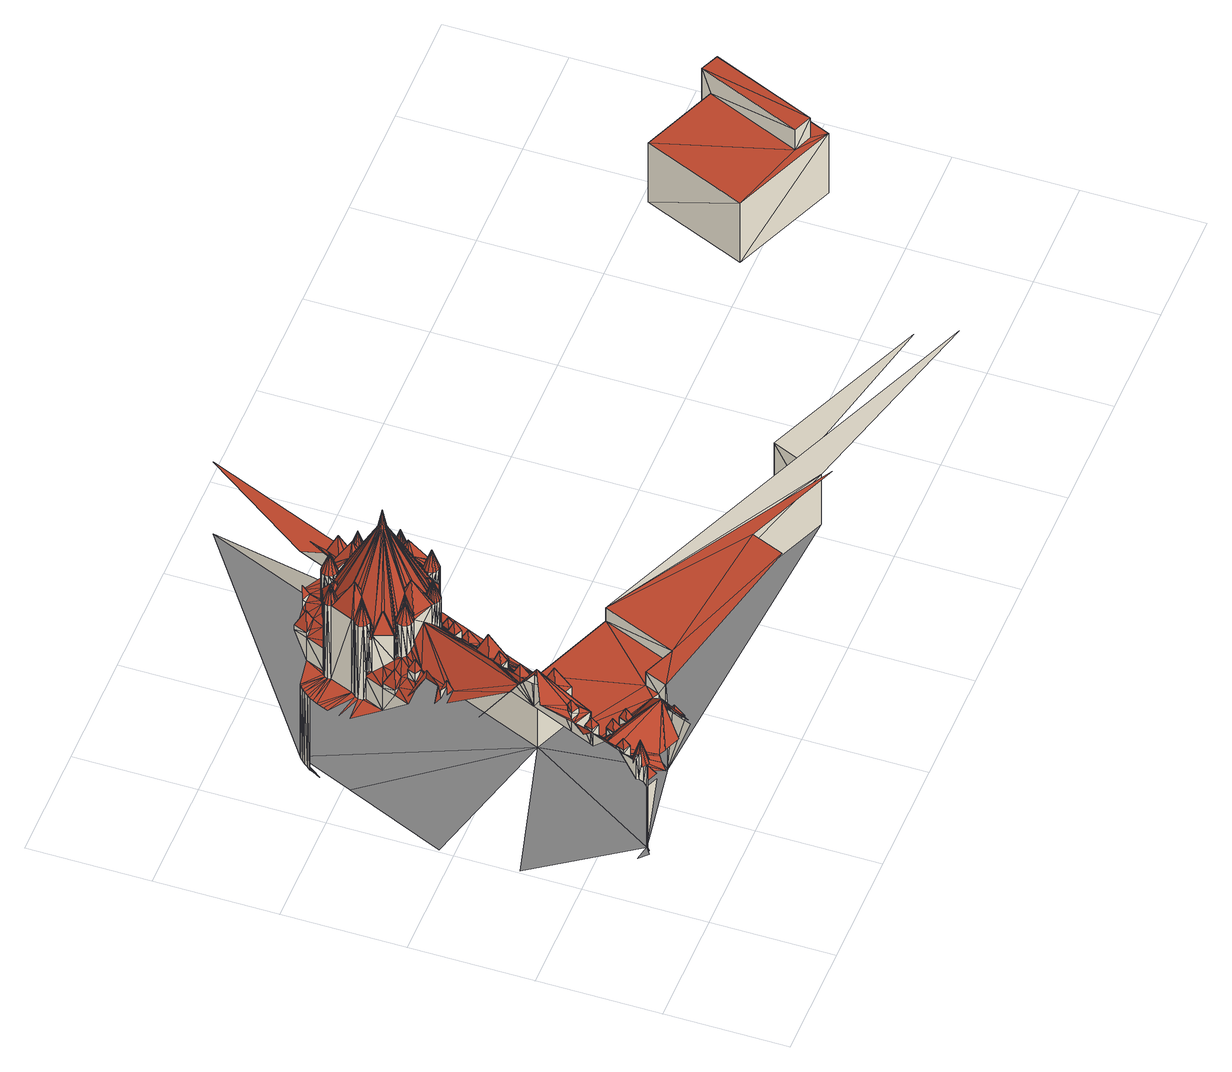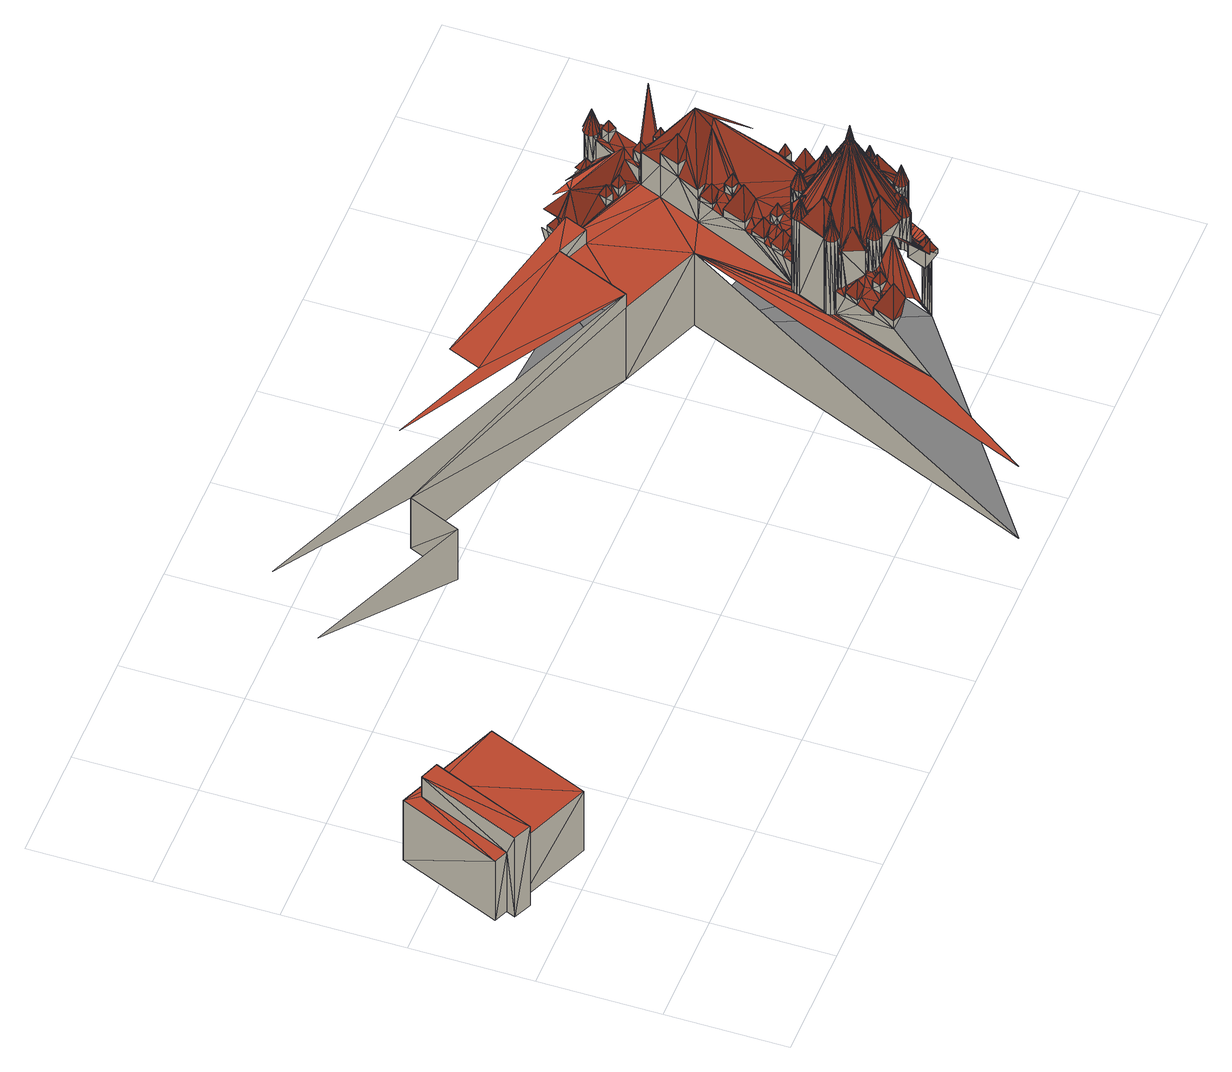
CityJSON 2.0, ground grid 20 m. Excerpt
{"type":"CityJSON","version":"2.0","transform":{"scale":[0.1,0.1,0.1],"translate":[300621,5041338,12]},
"CityObjects":{
"building1":{"type":"Building","geometry":[{"type":"MultiSurface","lod":"2","boundaries":[[[0,1,2]],[[0,2,3]],[[0,4,5]],[[6,7,8]],[[0,9,4]],[[10,4,9]],[[11,9,0]],[[11,10,9]],[[12,0,13]],[[14,11,0]],[[15,10,16]],[[17,16,10]],[[14,18,11]],[[19,10,11]],[[6,20,21]],[[22,0,12]],[[19,11,18]],[[23,14,0]],[[15,24,10]],[[14,25,18]],[[22,23,0]],[[26,15,16]],[[27,12,20]],[[17,26,16]],[[27,20,6]],[[19,18,25]],[[17,10,19]],[[28,27,6]],[[29,12,27]],[[29,27,28]],[[23,25,14]],[[23,30,25]],[[22,12,29]],[[30,19,25]],[[31,32,30]],[[33,28,34]],[[23,31,30]],[[22,29,31]],[[22,31,23]],[[33,29,28]],[[33,31,29]],[[35,24,15]],[[35,15,26]],[[36,28,6]],[[37,19,30]],[[35,26,17]],[[35,17,19]],[[38,32,31]],[[38,33,34]],[[39,30,32]],[[38,31,33]],[[35,37,24]],[[35,19,37]],[[40,41,42]],[[43,38,34]],[[40,44,41]],[[44,45,41]],[[46,43,34]],[[38,39,32]],[[47,24,37]],[[48,37,30]],[[48,30,39]],[[49,38,43]],[[50,43,46]],[[42,24,47]],[[49,39,38]],[[48,47,37]],[[50,49,43]],[[51,39,49]],[[51,49,50]],[[52,53,45]],[[54,39,51]],[[55,48,39]],[[56,53,52]],[[40,42,57]],[[58,42,47]],[[59,53,56]],[[60,40,57]],[[58,47,61]],[[62,57,42]],[[63,39,54]],[[64,44,40]],[[56,52,65]],[[66,60,57]],[[60,64,40]],[[67,52,45]],[[55,39,63]],[[67,65,52]],[[59,68,53]],[[62,66,57]],[[68,69,70]],[[62,42,58]],[[71,56,65]],[[72,71,65]],[[73,45,44]],[[74,72,65]],[[75,44,64]],[[71,59,56]],[[74,65,67]],[[76,64,60]],[[76,60,66]],[[77,6,78]],[[79,58,61]],[[80,62,58]],[[76,66,62]],[[73,67,45]],[[81,59,71]],[[81,71,72]],[[82,61,47]],[[81,72,74]],[[73,44,75]],[[83,75,64]],[[84,74,67]],[[76,83,64]],[[76,62,80]],[[81,68,59]],[[79,61,85]],[[79,80,58]],[[84,81,74]],[[68,86,69]],[[76,80,83]],[[73,84,67]],[[79,83,80]],[[69,87,88]],[[79,75,83]],[[89,85,61]],[[73,81,84]],[[73,68,81]],[[90,75,79]],[[91,47,48]],[[73,75,90]],[[90,79,85]],[[92,68,73]],[[90,85,93]],[[94,93,85]],[[87,95,88]],[[94,90,93]],[[92,73,90]],[[92,90,94]],[[92,96,68]],[[82,89,61]],[[91,48,55]],[[97,85,89]],[[92,98,96]],[[99,68,96]],[[100,101,102]],[[103,92,94]],[[104,85,97]],[[100,102,87]],[[105,89,106]],[[82,106,89]],[[103,98,92]],[[105,97,89]],[[107,108,109]],[[110,109,101]],[[111,105,106]],[[91,82,47]],[[110,101,100]],[[112,113,108]],[[114,111,106]],[[110,100,87]],[[115,96,98]],[[91,55,116]],[[114,106,82]],[[105,104,97]],[[103,94,117]],[[110,107,109]],[[118,99,96]],[[110,87,107]],[[112,108,107]],[[91,116,119]],[[115,118,96]],[[120,69,86]],[[121,114,82]],[[122,113,112]],[[115,98,103]],[[123,86,68]],[[124,105,111]],[[125,104,105]],[[124,111,114]],[[124,114,121]],[[124,125,105]],[[124,121,125]],[[91,119,126]],[[77,127,128]],[[123,68,99]],[[129,130,131]],[[132,125,121]],[[132,121,133]],[[134,99,118]],[[129,131,122]],[[129,122,112]],[[129,135,130]],[[134,118,115]],[[136,94,85]],[[137,138,135]],[[139,115,103]],[[139,103,117]],[[91,121,82]],[[140,133,141]],[[142,112,107]],[[143,141,133]],[[137,144,138]],[[134,145,99]],[[146,87,69]],[[140,132,133]],[[147,140,141]],[[148,138,144]],[[91,133,121]],[[129,149,135]],[[150,135,149]],[[143,147,141]],[[143,133,151]],[[136,85,104]],[[137,152,144]],[[129,150,149]],[[153,125,132]],[[154,86,155]],[[142,129,112]],[[134,115,139]],[[136,117,94]],[[156,144,152]],[[157,135,150]],[[157,137,135]],[[158,132,140]],[[158,140,147]],[[123,155,86]],[[123,99,145]],[[91,151,133]],[[154,159,86]],[[158,147,143]],[[134,139,145]],[[159,160,86]],[[158,143,151]],[[161,150,162]],[[163,152,137]],[[142,150,129]],[[142,162,150]],[[120,86,160]],[[158,153,132]],[[156,148,144]],[[164,156,152]],[[146,107,87]],[[158,151,153]],[[165,164,152]],[[161,157,150]],[[166,161,162]],[[167,139,117]],[[136,104,125]],[[163,165,152]],[[168,166,162]],[[168,162,142]],[[163,137,157]],[[123,145,139]],[[169,170,148]],[[171,157,161]],[[172,156,164]],[[171,163,157]],[[173,161,166]],[[173,166,168]],[[173,168,142]],[[146,69,120]],[[174,171,161]],[[175,164,165]],[[175,165,163]],[[175,172,164]],[[173,174,161]],[[176,148,156]],[[173,142,174]],[[169,177,170]],[[136,125,153]],[[178,6,77]],[[146,142,107]],[[179,180,181]],[[182,156,172]],[[183,163,171]],[[184,185,177]],[[136,153,151]],[[186,91,187]],[[188,154,155]],[[123,139,189]],[[189,139,167]],[[179,190,180]],[[183,175,163]],[[191,171,174]],[[192,174,142]],[[193,169,148]],[[182,172,175]],[[176,193,148]],[[136,151,91]],[[194,176,156]],[[159,195,160]],[[189,188,155]],[[196,154,188]],[[182,194,156]],[[179,197,190]],[[123,189,155]],[[120,160,195]],[[198,159,154]],[[199,186,187]],[[200,91,186]],[[201,154,196]],[[191,183,171]],[[179,181,184]],[[202,198,154]],[[203,195,159]],[[204,91,200]],[[201,196,188]],[[201,202,154]],[[205,120,195]],[[206,207,208]],[[209,191,174]],[[210,205,195]],[[211,188,189]],[[212,182,175]],[[213,177,169]],[[183,212,175]],[[176,213,169]],[[213,214,177]],[[203,210,195]],[[192,209,174]],[[215,159,198]],[[201,188,211]],[[176,169,193]],[[216,217,218]],[[219,192,142]],[[211,189,167]],[[220,213,176]],[[221,213,220]],[[222,177,214]],[[194,220,176]],[[223,91,204]],[[203,159,215]],[[206,208,224]],[[216,225,217]],[[182,226,194]],[[227,194,226]],[[222,184,177]],[[228,220,194]],[[229,221,220]],[[227,230,194]],[[231,232,226]],[[212,226,182]],[[233,186,199]],[[233,200,186]],[[234,199,235]],[[228,194,230]],[[236,219,142]],[[237,214,213]],[[231,226,212]],[[191,238,183]],[[209,238,191]],[[239,238,209]],[[229,220,228]],[[229,230,227]],[[240,226,232]],[[237,213,221]],[[241,227,226]],[[242,221,229]],[[229,228,230]],[[233,204,200]],[[243,183,238]],[[183,244,212]],[[192,239,209]],[[234,233,199]],[[245,167,117]],[[246,231,212]],[[237,222,214]],[[247,221,242]],[[242,229,227]],[[206,224,217]],[[248,215,198]],[[249,120,205]],[[240,241,226]],[[246,212,250]],[[244,250,212]],[[251,244,183]],[[252,225,216]],[[253,184,222]],[[241,242,227]],[[243,251,183]],[[249,205,210]],[[254,239,192]],[[244,246,250]],[[255,246,244]],[[256,257,197]],[[237,221,247]],[[258,211,167]],[[259,198,202]],[[251,255,244]],[[249,210,203]],[[260,240,232]],[[261,231,246]],[[262,255,251]],[[262,251,243]],[[263,203,215]],[[259,202,201]],[[261,246,255]],[[252,264,225]],[[259,201,211]],[[265,253,222]],[[266,248,198]],[[267,238,239]],[[268,255,262]],[[136,91,223]],[[237,265,222]],[[260,241,240]],[[268,262,243]],[[223,204,233]],[[269,270,120]],[[179,184,253]],[[271,247,242]],[[206,217,225]],[[249,269,120]],[[271,242,241]],[[267,243,238]],[[267,239,254]],[[219,254,192]],[[272,232,231]],[[273,255,268]],[[274,117,136]],[[275,218,257]],[[259,266,198]],[[273,268,243]],[[271,241,260]],[[146,236,142]],[[249,203,263]],[[276,237,247]],[[179,253,265]],[[276,247,271]],[[277,273,243]],[[278,254,219]],[[272,260,232]],[[279,264,252]],[[280,234,281]],[[282,233,234]],[[178,281,283]],[[284,179,265]],[[285,265,237]],[[286,215,248]],[[267,277,243]],[[278,267,254]],[[206,225,264]],[[287,231,261]],[[286,263,215]],[[249,263,269]],[[256,197,179]],[[259,211,258]],[[279,288,264]],[[275,216,218]],[[282,223,233]],[[289,120,270]],[[290,271,260]],[[259,248,266]],[[291,270,269]],[[292,237,276]],[[291,269,263]],[[293,278,219]],[[290,276,271]],[[294,285,237]],[[295,273,277]],[[77,128,206]],[[293,219,236]],[[296,278,293]],[[287,272,231]],[[259,258,248]],[[206,264,288]],[[282,234,280]],[[297,258,167]],[[267,298,277]],[[299,267,278]],[[292,276,290]],[[286,270,291]],[[299,278,296]],[[282,300,223]],[[296,236,301]],[[296,293,236]],[[275,252,216]],[[286,291,263]],[[302,288,279]],[[303,237,292]],[[298,295,277]],[[304,260,272]],[[305,294,237]],[[299,296,301]],[[136,223,300]],[[178,280,281]],[[303,306,237]],[[306,305,237]],[[307,299,301]],[[302,308,288]],[[309,267,299]],[[282,280,300]],[[310,292,290]],[[206,288,308]],[[311,265,285]],[[309,299,307]],[[297,248,258]],[[289,146,120]],[[312,298,267]],[[256,179,284]],[[313,267,309]],[[303,292,310]],[[280,136,300]],[[314,284,265]],[[297,286,248]],[[315,270,286]],[[311,290,260]],[[316,295,298]],[[317,279,252]],[[287,304,272]],[[274,245,117]],[[318,308,302]],[[313,309,307]],[[146,301,236]],[[303,310,306]],[[310,319,306]],[[256,275,257]],[[319,320,306]],[[321,267,313]],[[318,206,308]],[[322,289,270]],[[323,312,267]],[[311,285,294]],[[312,316,298]],[[324,136,280]],[[325,323,267]],[[321,325,267]],[[315,322,270]],[[326,324,280]],[[311,310,290]],[[317,302,279]],[[311,294,305]],[[326,280,178]],[[326,327,324]],[[311,319,310]],[[311,305,306]],[[311,306,320]],[[311,320,319]],[[328,307,301]],[[315,286,297]],[[329,325,321]],[[330,136,324]],[[317,318,302]],[[331,324,327]],[[332,256,284]],[[333,332,284]],[[334,325,329]],[[314,265,311]],[[335,334,329]],[[317,252,275]],[[335,336,334]],[[337,297,167]],[[338,313,307]],[[314,333,284]],[[338,316,312]],[[331,136,330]],[[331,330,324]],[[328,301,146]],[[338,321,313]],[[339,261,255]],[[338,312,323]],[[339,255,273]],[[338,329,321]],[[338,323,325]],[[338,335,329]],[[338,325,334]],[[338,334,336]],[[338,336,335]],[[289,340,146]],[[274,136,331]],[[341,331,327]],[[342,318,317]],[[343,332,333]],[[332,344,256]],[[339,260,304]],[[339,273,295]],[[256,344,275]],[[339,287,261]],[[345,338,307]],[[346,289,322]],[[328,345,307]],[[317,275,344]],[[346,322,315]],[[347,317,344]],[[348,314,311]],[[346,315,297]],[[349,332,343]],[[349,343,333]],[[349,344,332]],[[350,340,289]],[[339,295,316]],[[339,304,287]],[[349,333,351]],[[352,311,260]],[[328,146,340]],[[349,347,344]],[[353,317,347]],[[354,289,355]],[[356,351,333]],[[346,355,289]],[[356,333,314]],[[357,314,348]],[[354,350,289]],[[349,351,358]],[[353,342,317]],[[349,353,347]],[[341,274,331]],[[356,358,351]],[[359,314,357]],[[345,360,338]],[[361,349,358]],[[361,358,362]],[[363,362,358]],[[364,318,342]],[[365,342,353]],[[366,328,340]],[[367,353,349]],[[359,356,314]],[[361,362,368]],[[356,363,358]],[[369,368,370]],[[363,368,362]],[[371,370,368]],[[346,297,337]],[[350,372,340]],[[366,345,328]],[[361,368,369]],[[371,369,370]],[[363,371,368]],[[339,316,338]],[[366,340,373]],[[365,374,342]],[[367,365,353]],[[375,360,345]],[[372,373,340]],[[356,371,363]],[[376,349,361]],[[366,377,345]],[[378,361,369]],[[378,369,371]],[[379,366,373]],[[380,345,377]],[[379,373,372]],[[381,367,349]],[[382,350,383]],[[356,378,371]],[[384,372,350]],[[385,383,350]],[[376,361,378]],[[386,348,311]],[[387,365,367]],[[388,379,372]],[[389,354,355]],[[390,349,376]],[[346,337,355]],[[391,375,345]],[[392,381,349]],[[393,384,350]],[[380,394,345]],[[395,350,354]],[[337,396,355]],[[381,387,367]],[[388,372,384]],[[390,392,349]],[[382,393,350]],[[396,389,355]],[[397,382,383]],[[398,366,379]],[[398,377,366]],[[385,397,383]],[[390,376,378]],[[399,394,380]],[[398,380,377]],[[385,350,395]],[[400,365,387]],[[401,387,381]],[[394,391,345]],[[401,402,387]],[[339,352,260]],[[398,399,380]],[[386,357,348]],[[390,378,403]],[[398,379,388]],[[404,378,356]],[[364,342,374]],[[405,341,327]],[[406,401,381]],[[407,394,399]],[[392,406,381]],[[400,387,402]],[[408,388,384]],[[390,403,392]],[[409,354,389]],[[403,410,392]],[[411,402,401]],[[412,338,360]],[[413,337,167]],[[398,407,399]],[[410,406,392]],[[414,384,393]],[[415,374,365]],[[404,403,378]],[[416,401,406]],[[417,395,354]],[[416,406,410]],[[418,394,407]],[[411,400,402]],[[419,411,401]],[[396,409,389]],[[413,167,245]],[[416,419,401]],[[404,410,403]],[[408,384,414]],[[386,359,357]],[[408,398,388]],[[420,354,409]],[[421,422,394]],[[398,418,407]],[[418,421,394]],[[423,417,354]],[[419,424,400]],[[419,400,411]],[[412,360,375]],[[425,385,395]],[[426,423,354]],[[427,394,422]],[[416,424,419]],[[428,396,337]],[[404,416,410]],[[429,393,382]],[[430,424,416]],[[427,422,421]],[[427,421,418]],[[429,382,397]],[[386,356,359]],[[415,365,400]],[[420,409,396]],[[420,426,354]],[[431,394,427]],[[404,424,430]],[[429,397,385]],[[398,431,418]],[[431,427,418]],[[417,425,395]],[[404,430,416]],[[432,414,393]],[[433,432,393]],[[423,425,417]],[[429,433,393]],[[429,385,425]],[[434,408,414]],[[435,394,431]],[[420,396,428]],[[434,398,408]],[[412,375,391]],[[435,431,398]],[[436,274,341]],[[437,425,423]],[[386,311,352]],[[415,364,374]],[[438,400,424]],[[434,414,432]],[[439,404,356]],[[429,425,437]],[[440,394,435]],[[429,437,433]],[[412,391,394]],[[441,424,404]],[[442,398,434]],[[443,339,338]],[[444,435,398]],[[445,437,423]],[[412,443,338]],[[446,434,432]],[[447,423,426]],[[448,398,442]],[[438,415,400]],[[448,444,398]],[[449,432,433]],[[447,426,420]],[[450,433,437]],[[446,432,451]],[[452,434,446]],[[453,445,423]],[[442,434,452]],[[447,420,428]],[[454,356,386]],[[444,440,435]],[[440,455,394]],[[449,451,432]],[[441,404,456]],[[439,356,454]],[[444,457,440]],[[458,442,452]],[[447,453,423]],[[450,449,433]],[[448,457,444]],[[459,446,451]],[[448,460,457]],[[461,442,458]],[[459,452,446]],[[448,442,461]],[[448,461,460]],[[462,458,452]],[[463,457,460]],[[464,465,415]],[[459,451,466]],[[449,466,451]],[[467,456,404]],[[459,462,452]],[[463,460,461]],[[468,437,445]],[[463,461,458]],[[455,412,394]],[[447,428,469]],[[463,458,462]],[[438,464,415]],[[470,471,462]],[[472,438,424]],[[470,462,459]],[[468,450,437]],[[449,459,466]],[[470,459,449]],[[457,455,440]],[[447,445,453]],[[463,462,471]],[[473,470,449]],[[470,463,471]],[[474,424,441]],[[473,449,475]],[[450,475,449]],[[476,415,465]],[[476,364,415]],[[467,404,439]],[[477,441,456]],[[463,455,457]],[[447,469,445]],[[405,436,341]],[[413,428,337]],[[478,465,464]],[[479,475,450]],[[467,477,456]],[[480,352,339]],[[481,450,468]],[[480,386,352]],[[474,472,424]],[[482,445,469]],[[480,339,443]],[[483,470,473]],[[478,464,438]],[[483,463,470]],[[480,454,386]],[[482,468,445]],[[484,476,465]],[[480,443,412]],[[463,485,455]],[[486,484,465]],[[480,439,454]],[[487,450,481]],[[474,441,477]],[[455,480,412]],[[478,486,465]],[[488,479,450]],[[489,485,463]],[[480,467,439]],[[487,481,468]],[[487,488,450]],[[485,480,455]],[[483,489,463]],[[472,478,438]],[[490,467,480]],[[467,491,477]],[[492,480,485]],[[487,468,482]],[[413,469,428]],[[493,473,475]],[[494,178,77]],[[495,490,480]],[[496,480,492]],[[497,495,480]],[[491,474,477]],[[498,480,496]],[[498,497,480]],[[499,476,484]],[[500,485,489]],[[501,475,479]],[[500,489,483]],[[467,502,491]],[[503,484,486]],[[504,472,474]],[[504,505,472]],[[493,483,473]],[[506,504,474]],[[507,472,505]],[[508,474,491]],[[508,506,474]],[[507,505,504]],[[509,479,488]],[[503,486,478]],[[508,491,510]],[[508,510,506]],[[503,499,484]],[[511,510,491]],[[511,506,510]],[[509,488,487]],[[512,472,507]],[[513,504,506]],[[509,487,482]],[[514,507,504]],[[515,511,491]],[[516,478,472]],[[517,515,491]],[[518,467,490]],[[511,513,506]],[[519,245,274]],[[502,517,491]],[[513,514,504]],[[517,520,515]],[[413,482,469]],[[514,512,507]],[[520,521,515]],[[515,521,511]],[[522,485,500]],[[502,520,517]],[[523,520,502]],[[511,521,513]],[[509,524,479]],[[513,512,514]],[[513,521,512]],[[516,472,512]],[[516,503,478]],[[525,523,502]],[[522,500,483]],[[518,502,467]],[[501,479,524]],[[493,475,501]],[[516,512,521]],[[526,492,485]],[[527,523,525]],[[528,413,245]],[[494,77,245]],[[509,482,529]],[[530,523,527]],[[531,520,523]],[[531,521,520]],[[532,516,521]],[[533,499,503]],[[534,528,245]],[[531,523,530]],[[535,490,495]],[[536,485,522]],[[531,532,521]],[[518,525,502]],[[509,529,524]],[[493,522,483]],[[535,495,497]],[[537,530,527]],[[538,516,532]],[[539,518,490]],[[518,527,525]],[[413,529,482]],[[540,496,492]],[[501,524,529]],[[541,503,516]],[[540,498,496]],[[537,527,542]],[[537,531,530]],[[543,534,245]],[[544,538,532]],[[531,545,532]],[[545,544,532]],[[519,274,436]],[[546,539,490]],[[526,485,536]],[[541,533,503]],[[518,542,527]],[[538,541,516]],[[547,537,542]],[[548,549,522]],[[547,531,537]],[[493,548,522]],[[550,543,245]],[[541,551,533]],[[493,549,548]],[[493,552,549]],[[493,501,552]],[[547,542,553]],[[554,522,549]],[[526,555,492]],[[518,553,542]],[[556,557,522]],[[558,545,531]],[[559,544,545]],[[557,536,522]],[[554,556,522]],[[560,546,490]],[[561,501,529]],[[562,531,547]],[[563,549,552]],[[518,547,553]],[[564,557,556]],[[565,492,555]],[[566,552,501]],[[564,536,557]],[[564,567,536]],[[568,538,544]],[[563,554,549]],[[569,536,567]],[[570,564,556]],[[518,562,547]],[[570,556,554]],[[558,559,545]],[[566,563,552]],[[566,501,571]],[[572,569,567]],[[573,531,562]],[[568,551,541]],[[568,541,538]],[[570,554,563]],[[561,529,413]],[[535,560,490]],[[574,497,498]],[[575,558,531]],[[561,571,501]],[[559,568,544]],[[518,573,562]],[[576,492,565]],[[568,577,551]],[[526,536,569]],[[578,518,539]],[[579,567,564]],[[580,531,573]],[[581,570,563]],[[561,566,571]],[[581,563,566]],[[582,575,531]],[[583,559,558]],[[579,564,570]],[[526,569,572]],[[584,531,580]],[[584,582,531]],[[584,573,518]],[[579,572,567]],[[540,492,576]],[[581,566,561]],[[575,583,558]],[[583,568,559]],[[578,539,546]],[[528,561,413]],[[578,584,518]],[[581,561,528]],[[579,570,581]],[[585,526,572]],[[586,585,572]],[[587,583,575]],[[584,580,573]],[[579,586,572]],[[582,587,575]],[[519,436,405]],[[534,581,528]],[[588,526,585]],[[589,585,586]],[[590,583,587]],[[560,578,546]],[[591,577,568]],[[589,526,588]],[[590,587,582]],[[592,526,589]],[[589,588,585]],[[593,582,584]],[[592,589,586]],[[579,592,586]],[[583,594,568]],[[595,579,581]],[[578,593,584]],[[596,550,245]],[[597,555,526]],[[595,581,534]],[[598,526,592]],[[593,590,582]],[[598,592,579]],[[590,594,583]],[[597,565,555]],[[535,578,560]],[[591,568,594]],[[574,535,497]],[[599,526,598]],[[600,579,595]],[[599,598,579]],[[601,498,540]],[[543,595,534]],[[597,576,565]],[[602,597,526]],[[602,526,599]],[[603,590,593]],[[600,595,543]],[[604,599,579]],[[605,579,600]],[[606,607,498]],[[540,576,597]],[[603,594,590]],[[608,604,579]],[[605,608,579]],[[609,498,607]],[[605,600,543]],[[602,599,604]],[[605,543,550]],[[610,578,535]],[[611,593,578]],[[602,604,608]],[[605,612,608]],[[605,550,612]],[[550,613,612]],[[574,498,609]],[[612,602,608]],[[614,606,498]],[[519,494,245]],[[614,498,601]],[[611,603,593]],[[615,405,327]],[[616,535,617]],[[618,617,535]],[[616,619,535]],[[620,540,597]],[[621,618,535]],[[622,535,619]],[[623,578,610]],[[610,535,622]],[[624,597,602]],[[611,578,623]],[[625,626,540]],[[627,625,540]],[[574,621,535]],[[628,627,540]],[[629,540,626]],[[624,602,612]],[[616,617,630]],[[624,612,613]],[[618,630,617]],[[618,616,630]],[[631,616,618]],[[632,628,540]],[[631,619,616]],[[633,613,550]],[[634,631,618]],[[635,540,629]],[[636,632,540]],[[634,618,621]],[[637,519,405]],[[601,540,635]],[[611,638,603]],[[639,619,631]],[[620,636,540]],[[640,607,606]],[[639,631,634]],[[641,603,638]],[[642,620,597]],[[643,634,621]],[[639,622,619]],[[627,644,626]],[[627,626,625]],[[628,644,627]],[[645,626,644]],[[645,629,626]],[[609,607,640]],[[624,642,597]],[[643,621,646]],[[639,610,622]],[[643,639,634]],[[574,646,621]],[[639,623,610]],[[647,629,645]],[[648,644,628]],[[639,611,623]],[[648,645,644]],[[647,635,629]],[[624,613,649]],[[648,628,632]],[[650,643,646]],[[574,651,646]],[[633,649,613]],[[652,638,611]],[[650,646,651]],[[650,639,643]],[[639,652,611]],[[647,601,635]],[[653,640,606]],[[648,647,645]],[[652,641,638]],[[648,632,636]],[[654,609,640]],[[596,633,550]],[[655,651,574]],[[650,651,656]],[[655,656,651]],[[657,601,647]],[[658,652,639]],[[657,659,601]],[[660,603,641]],[[620,648,636]],[[654,574,609]],[[614,601,659]],[[661,655,574]],[[662,639,650]],[[658,641,652]],[[648,657,647]],[[655,663,656]],[[662,650,656]],[[653,606,614]],[[642,648,620]],[[657,664,659]],[[654,661,574]],[[658,665,641]],[[614,659,664]],[[666,658,639]],[[662,656,663]],[[667,639,662]],[[668,663,655]],[[653,654,640]],[[654,655,661]],[[624,648,642]],[[669,663,670]],[[668,670,663]],[[667,666,639]],[[662,663,669]],[[671,669,670]],[[672,614,664]],[[668,671,670]],[[654,668,655]],[[666,665,658]],[[673,657,648]],[[673,664,657]],[[674,648,624]],[[675,669,671]],[[675,671,668]],[[673,672,664]],[[676,662,669]],[[666,677,665]],[[678,614,672]],[[654,675,668]],[[633,624,649]],[[675,676,669]],[[667,662,676]],[[674,624,633]],[[667,677,666]],[[673,679,672]],[[667,680,677]],[[678,672,679]],[[667,676,680]],[[681,648,674]],[[678,682,614]],[[653,675,654]],[[653,614,682]],[[683,673,648]],[[684,685,679]],[[686,679,685]],[[687,665,677]],[[673,684,679]],[[684,686,685]],[[678,679,686]],[[653,688,675]],[[660,641,665]],[[678,689,682]],[[678,686,689]],[[596,674,633]],[[688,690,675]],[[684,691,686]],[[691,682,689]],[[691,689,686]],[[692,648,681]],[[687,677,680]],[[692,683,648]],[[653,693,688]],[[653,682,691]],[[653,691,693]],[[694,691,684]],[[683,684,673]],[[681,674,596]],[[695,676,675]],[[683,694,684]],[[695,680,676]],[[696,697,694]],[[698,690,688]],[[683,696,694]],[[699,681,596]],[[700,675,690]],[[701,603,660]],[[692,696,683]],[[692,681,699]],[[695,687,680]],[[692,699,696]],[[702,688,693]],[[702,693,691]],[[660,665,687]],[[703,596,245]],[[702,691,694]],[[702,694,697]],[[702,698,688]],[[695,704,687]],[[705,690,698]],[[706,695,675]],[[706,675,700]],[[707,700,690]],[[708,687,704]],[[705,707,690]],[[709,704,695]],[[705,698,702]],[[708,660,687]],[[710,708,704]],[[709,710,704]],[[711,603,701]],[[712,77,206]],[[713,702,697]],[[709,695,706]],[[714,706,700]],[[715,700,707]],[[715,707,705]],[[713,705,702]],[[716,660,708]],[[716,708,710]],[[716,710,709]],[[715,714,700]],[[716,709,706]],[[717,603,711]],[[716,718,660]],[[718,701,660]],[[715,705,713]],[[716,706,719]],[[720,706,714]],[[721,603,717]],[[715,713,714]],[[716,719,718]],[[722,713,697]],[[712,245,77]],[[720,719,706]],[[723,718,719]],[[723,701,718]],[[720,723,719]],[[724,637,405]],[[722,714,713]],[[722,720,714]],[[725,701,723]],[[725,711,701]],[[726,723,720]],[[727,722,697]],[[703,697,696]],[[726,725,723]],[[703,699,596]],[[703,696,699]],[[726,720,722]],[[728,711,725]],[[728,725,726]],[[727,726,722]],[[728,729,711]],[[728,726,727]],[[703,727,697]],[[728,727,729]],[[724,405,615]],[[730,178,494]],[[731,703,245]],[[732,519,637]],[[732,494,519]],[[733,637,724]],[[732,730,494]],[[734,732,637]],[[735,730,732]],[[735,736,730]],[[737,736,735]]],"semantics":{"surfaces":[{"type":"RoofSurface"},{"type":"GroundSurface"},{"type":"WallSurface"}],"values":[0,0,0,1,0,0,0,0,0,0,2,2,0,0,1,0,0,0,2,2,0,0,2,0,2,0,2,2,2,0,2,2,2,0,2,2,2,2,2,0,0,2,0,2,0,0,2,0,0,2,0,2,2,0,0,0,0,0,0,0,0,2,0,0,0,0,0,0,0,0,0,0,0,0,2,0,0,2,0,2,0,0,2,0,2,0,0,2,0,0,0,2,0,0,0,0,0,2,2,2,0,1,0,2,0,0,2,0,0,0,2,0,2,2,2,0,2,0,0,0,2,0,0,0,0,0,0,0,0,0,2,2,0,2,0,0,2,2,2,0,0,0,0,0,0,0,2,0,2,2,2,0,2,2,0,0,0,0,0,0,2,0,0,2,2,2,2,0,2,0,0,0,0,2,2,2,0,0,2,0,2,2,2,0,1,0,0,0,0,0,0,2,0,0,0,0,2,2,0,2,0,2,0,0,0,2,0,2,0,2,0,0,2,0,2,0,0,0,0,2,0,2,0,0,2,0,0,0,0,0,0,2,0,2,2,0,0,2,0,2,2,2,0,2,0,2,0,2,0,0,0,2,0,0,0,2,2,0,0,0,2,0,2,0,0,0,2,2,2,0,0,1,0,0,0,0,0,0,0,0,2,2,0,0,0,0,0,0,2,0,0,2,0,2,0,0,2,2,0,0,0,0,0,0,0,2,0,2,0,2,1,0,0,0,0,2,0,2,2,0,0,0,2,2,2,0,2,2,2,2,0,0,2,1,2,2,2,2,0,2,2,0,2,0,0,0,0,0,0,2,2,2,2,2,2,0,0,2,2,2,0,2,0,2,0,0,2,0,2,0,1,0,2,2,2,0,0,2,2,0,2,0,2,2,2,0,0,2,0,2,0,0,2,2,2,2,0,0,2,2,2,2,0,0,0,0,2,2,0,0,0,2,1,2,0,0,0,2,0,0,0,0,0,2,0,0,2,0,2,2,2,2,0,2,2,0,2,2,0,0,0,0,1,0,0,2,0,2,2,0,0,0,0,2,0,0,0,2,2,0,2,1,0,2,0,2,1,2,2,0,0,2,2,0,0,2,2,0,0,2,0,2,0,0,0,0,2,0,0,0,2,0,2,2,1,0,0,0,0,0,2,0,2,0,0,0,0,0,2,0,0,0,2,0,2,2,2,0,2,0,2,0,0,0,0,0,0,0,0,0,0,0,0,2,2,0,2,2,0,0,2,0,0,0,2,2,0,0,0,0,0,2,2,0,0,0,2,2,2,0,0,0,0,0,0,2,0,0,2,0,0,2,0,0,2,0,0,2,0,0,0,0,2,0,2,0,2,0,0,0,0,0,0,0,0,2,0,2,0,0,0,0,0,0,0,2,0,2,0,0,0,0,0,0,0,2,2,0,0,0,0,2,0,2,2,0,0,2,0,2,0,2,2,2,0,0,2,0,0,2,0,2,0,2,0,2,0,0,2,2,0,2,2,0,0,2,0,0,0,0,0,0,2,2,0,2,0,0,0,0,0,2,0,0,2,0,2,0,2,0,0,0,2,0,0,0,0,2,0,2,0,2,2,2,2,2,0,2,0,2,0,2,0,0,0,0,0,0,2,2,0,0,0,2,0,0,0,2,0,2,2,2,2,0,2,0,0,2,0,0,2,2,2,0,0,0,0,2,0,0,0,0,0,0,0,2,0,0,0,2,2,2,0,2,0,0,0,2,0,0,2,2,2,0,2,0,2,0,0,0,0,0,0,0,2,0,0,0,0,0,0,0,2,2,2,2,2,0,2,0,0,0,0,2,2,0,0,2,2,2,2,0,2,2,0,0,2,2,0,0,0,0,0,0,0,2,0,0,2,2,2,0,2,2,0,2,2,2,0,0,2,0,2,2,0,0,0,2,2,2,0,0,0,0,2,0,2,0,0,0,0,0,0,0,2,0,0,0,0,0,0,0,0,0,0,0,2,0,0,0,0,0,0,0,2,2,2,1,0,0,0,0,0,0,2,0,0,0,0,0,2,2,0,2,0,0,2,2,0,0,2,2,0,0,0,0,0,0,2,2,0,0,0,0,0,0,0,2,2,2,0,2,2,0,2,2,2,0,2,2,0,0,2,0,0,0,2,2,0,2,0,2,2,2,0,0,2,0,0,0,0,0,0,0,2,0,0,2,2,0,0,2,0,0,0,0,2,0,0,2,0,2,0,0,0,0,0,0,2,2,0,0,0,2,2,2,2,2,0,0,0,0,0,2,0,0,0,0,0,0,2,2,0,2,2,2,0,0,2,2,0,2,2,0,2,2,0,2,0,2,2,0,0,0,0,0,0,0,0,0,0,0,0,2,2,2,0,2,0,0,0,0,0,0,0,2,2,0,0,2,0,2,0,0,2,2,0,0,2,2,2,0,2,0,0,0,2,2,2,2,0,0,0,0,0,0,0,0,2,0,2,0,0,0,0,2,0,0,0,0,0,2,0,0,0,2,2,0,0,0,0,0,0,0,0,2,0,2,0,0,0,0,2,2,0,0,0,2,0,2,0,2,0,0,0,0,0,0,0,0,0,0,2,0,2,0,0,2,2,0,2,2,0,0,0,2,0,0,2,2,0,2,0,0,0,0,0,0,2,0,2,2,0,2,2,0,0,2,0,0,0,0,2,0,0,0,2,2,0,2,0,0,2,2,0,0,2,0,0,2,0,0,0,0,2,0,2,0,2,0,0,0,0,2,0,2,0,0,2,0,0,2,0,2,0,0,2,0,0,0,2,0,2,2,0,2,0,0,2,2,2,0,2,0,0,2,2,2,2,0,2,2,0,2,2,2,2,2,0,2,0,0,2,2,0,2,2,0,2,0,2,2,0,2,2,2,0,0,2,0,0,0,0,2,2,2,0,2,2,0,2,0,2,0,2,2,0,0,2,2,0,2,0,0,0,0,0,2,0,2,0,0,0,0,2,0,2,2,2,0,0,0,1,2,2,0,0,0,2,2,0,0,0,2,0,2,0,2,2,0,0,2,2,2,2,0,0,0,0,0,0,0,0,0,0,2,0,0,0,0,2,0,0,2,0,2,2,2,0,1,0,2,2,0,2,2,2,2,2]}}]},
"building2":{"type":"Building","geometry":[{"type":"MultiSurface","lod":"2","boundaries":[[[738,739,740]],[[738,740,741]],[[742,738,741]],[[740,743,744]],[[745,739,738]],[[740,739,743]],[[746,742,747]],[[742,741,747]],[[747,741,748]],[[748,749,750]],[[747,748,750]],[[741,740,748]],[[751,744,752]],[[744,743,752]],[[753,743,739]],[[753,752,743]],[[754,753,739]],[[754,739,745]],[[755,750,749]],[[755,749,756]],[[746,755,757]],[[757,755,756]],[[742,757,738]],[[746,757,742]],[[754,745,757]],[[745,738,757]],[[748,740,751]],[[740,744,751]],[[747,750,755]],[[746,747,755]],[[754,757,756]],[[753,749,752]],[[749,751,752]],[[754,756,753]],[[748,751,749]],[[753,756,749]]],"semantics":{"surfaces":[{"type":"GroundSurface"},{"type":"WallSurface"},{"type":"RoofSurface"}],"values":[0,0,0,0,0,0,1,1,1,1,1,1,1,1,1,1,1,1,1,1,1,1,1,1,1,1,1,1,2,2,2,2,2,2,2,2]}}]}
},
"vertices":[
[103,145,244],[91,138,201],[96,133,201],[102,131,201],[95,153,208],[92,152,204],[115,139,8],[102,131,8],[89,144,8],[97,155,207],[98,169,212],[103,158,202],[115,138,201],[109,133,201],[110,157,201],[104,183,218],[98,169,218],[111,164,218],[105,158,201],[111,164,196],[115,138,8],[109,133,8],[117,145,201],[115,152,201],[104,183,212],[110,157,194],[107,173,234],[115,139,136],[116,139,136],[117,145,142],[112,155,191],[115,152,148],[112,155,150],[119,148,147],[116,139,147],[117,177,218],[135,131,136],[117,177,196],[126,154,155],[124,183,183],[123,229,212],[55,216,277],[122,227,212],[130,146,167],[117,251,228],[115,254,231],[135,131,147],[122,203,202],[127,190,191],[138,149,155],[139,140,147],[155,123,136],[116,257,235],[89,297,278],[159,132,147],[166,138,155],[119,265,249],[122,227,218],[136,222,195],[123,267,255],[127,241,218],[134,208,191],[136,222,218],[164,137,154],[127,241,213],[116,257,249],[131,232,234],[130,251,237],[118,313,320],[104,336,294],[63,383,248],[123,267,256],[125,261,267],[147,239,228],[130,251,249],[138,242,201],[141,236,218],[253,360,8],[5,298,8],[145,234,191],[140,233,196],[132,264,256],[178,203,178],[141,236,196],[133,259,249],[145,234,160],[114,337,285],[100,437,248],[97,347,281],[164,209,178],[147,239,191],[232,158,202],[147,238,228],[147,239,160],[147,238,160],[88,442,233],[140,293,273],[167,215,171],[147,280,254],[148,310,273],[100,437,250],[97,446,270],[88,442,250],[162,274,228],[170,223,161],[170,223,179],[164,209,179],[105,449,248],[93,454,233],[93,454,250],[105,449,250],[173,214,198],[107,463,243],[88,462,225],[178,203,179],[162,274,254],[177,133,155],[162,274,160],[153,298,294],[178,133,155],[176,402,249],[178,204,176],[107,463,244],[191,343,228],[184,217,179],[184,217,161],[206,122,155],[5,425,8],[76,590,8],[116,486,243],[89,504,225],[101,479,276],[196,212,162],[190,198,178],[176,307,254],[103,498,225],[267,185,160],[107,525,218],[89,504,208],[176,307,228],[196,212,179],[190,198,179],[125,496,248],[204,193,179],[99,528,208],[161,314,254],[177,511,294],[199,203,198],[107,550,160],[106,496,229],[112,501,232],[204,193,178],[99,528,218],[209,206,162],[177,360,230],[175,350,228],[107,550,208],[117,515,232],[209,206,179],[175,387,244],[171,388,249],[117,515,250],[112,501,250],[118,525,229],[107,550,218],[115,534,246],[122,505,270],[191,343,160],[125,496,250],[118,585,160],[76,590,160],[124,512,240],[116,546,218],[131,509,250],[131,509,248],[124,538,229],[121,582,208],[117,592,160],[276,165,8],[127,606,160],[83,634,160],[80,627,160],[131,558,228],[139,532,247],[120,598,160],[76,607,160],[252,147,161],[243,121,160],[186,350,217],[191,343,208],[85,641,160],[141,526,251],[147,520,260],[121,582,160],[125,573,216],[171,388,250],[186,350,218],[88,647,160],[183,373,230],[253,146,160],[253,147,161],[193,347,218],[188,364,246],[185,383,250],[255,153,161],[176,402,250],[116,683,8],[85,641,8],[88,647,8],[141,525,252],[180,394,270],[193,347,208],[137,543,240],[118,585,314],[117,592,314],[185,383,232],[99,665,160],[95,660,8],[95,660,160],[153,518,267],[123,581,210],[123,581,314],[120,598,314],[262,156,152],[92,654,8],[99,665,8],[125,573,292],[126,574,283],[126,579,215],[126,579,283],[126,574,217],[137,543,292],[126,572,294],[258,148,167],[262,133,147],[256,135,147],[157,519,271],[130,591,350],[139,532,314],[141,525,314],[130,575,292],[130,575,290],[129,578,287],[141,539,314],[139,541,243],[253,360,160],[138,543,283],[129,578,314],[195,374,217],[190,397,250],[138,543,242],[141,539,246],[104,671,160],[125,602,160],[147,520,314],[139,541,283],[142,644,160],[92,654,160],[203,371,208],[203,371,218],[134,574,297],[142,545,292],[141,539,283],[190,397,233],[104,671,8],[125,602,314],[195,374,218],[153,532,350],[143,542,289],[188,398,235],[184,412,245],[135,579,299],[148,564,325],[146,544,295],[288,204,160],[141,649,160],[135,579,314],[146,544,314],[153,518,314],[108,676,160],[271,155,136],[262,133,136],[271,155,147],[258,123,136],[127,606,314],[131,601,318],[198,397,225],[151,563,320],[108,676,8],[194,435,245],[140,583,309],[194,402,231],[140,583,314],[158,520,271],[136,599,318],[152,546,308],[158,520,314],[212,391,208],[152,546,314],[160,522,317],[266,157,147],[157,519,314],[113,681,160],[142,589,314],[149,568,320],[140,596,315],[141,596,314],[160,521,319],[113,681,8],[161,523,318],[142,589,313],[154,600,336],[159,544,315],[163,527,320],[156,612,363],[212,391,225],[158,545,314],[143,654,160],[116,683,160],[141,596,311],[141,596,310],[165,533,319],[201,419,276],[162,542,315],[273,167,142],[164,539,315],[276,165,136],[273,167,188],[194,505,314],[165,535,317],[278,180,142],[278,180,160],[142,644,314],[142,643,315],[165,538,314],[166,536,314],[166,536,312],[228,430,208],[179,542,340],[205,585,435],[194,505,275],[288,204,188],[147,658,160],[142,643,314],[141,649,314],[188,535,363],[228,430,225],[143,654,314],[160,603,345],[152,648,350],[206,473,249],[146,640,318],[204,588,435],[147,658,314],[217,455,230],[213,436,225],[165,620,342],[163,610,345],[151,638,317],[166,618,345],[183,544,346],[157,638,314],[155,638,314],[157,637,314],[166,691,160],[153,659,208],[199,502,314],[153,659,314],[156,638,314],[157,638,304],[156,638,303],[157,637,306],[201,500,266],[199,502,268],[153,659,160],[189,542,346],[161,642,314],[199,506,318],[161,642,305],[201,500,314],[199,509,319],[158,657,314],[211,486,250],[206,473,250],[206,497,258],[219,467,250],[204,590,435],[158,657,214],[206,497,314],[225,446,217],[163,648,314],[197,538,346],[162,653,314],[211,486,248],[199,533,338],[219,467,233],[226,446,217],[215,477,270],[210,509,350],[200,512,320],[162,662,216],[159,656,283],[159,656,216],[163,648,300],[167,655,296],[342,182,188],[162,653,291],[202,516,319],[213,497,314],[225,446,218],[162,652,293],[163,660,218],[209,582,435],[266,520,160],[213,497,252],[166,691,208],[164,656,290],[223,468,230],[205,519,316],[163,660,283],[233,443,218],[204,519,314],[204,519,312],[223,469,230],[162,662,292],[222,474,233],[227,460,246],[206,521,314],[233,443,208],[224,480,250],[164,656,292],[207,521,314],[218,500,247],[221,482,237],[218,500,314],[213,521,314],[342,182,160],[224,480,233],[177,669,228],[207,594,435],[217,518,309],[183,653,325],[222,505,314],[207,583,435],[219,517,314],[235,469,217],[221,505,283],[243,466,218],[222,512,314],[226,504,241],[232,492,230],[221,505,246],[222,505,284],[235,469,218],[205,592,435],[212,582,435],[182,648,318],[219,517,308],[222,510,294],[226,505,283],[219,517,306],[222,512,297],[225,508,290],[226,511,295],[174,688,218],[166,691,218],[226,505,241],[209,595,435],[240,482,217],[243,466,208],[226,504,292],[225,508,292],[192,676,240],[227,505,292],[192,676,292],[227,505,240],[175,714,208],[188,651,318],[186,688,229],[238,505,230],[211,589,470],[240,482,218],[248,479,208],[236,527,325],[175,714,218],[214,583,435],[183,698,246],[248,479,218],[241,496,246],[233,528,321],[212,595,435],[195,668,292],[216,585,435],[258,517,292],[392,304,8],[214,594,435],[217,588,435],[216,592,435],[217,590,435],[184,710,218],[238,530,321],[258,517,214],[201,662,304],[192,702,229],[194,673,283],[194,673,243],[195,670,290],[194,673,244],[195,669,292],[258,501,218],[195,669,291],[198,669,292],[198,674,247],[198,673,283],[198,673,247],[198,668,293],[201,680,248],[200,664,301],[222,644,339],[392,304,160],[198,668,314],[198,674,314],[255,522,294],[201,662,314],[250,505,218],[203,661,306],[258,557,338],[207,659,310],[267,520,160],[258,501,208],[207,659,314],[210,671,350],[201,680,314],[198,709,233],[274,521,160],[242,635,340],[255,533,308],[214,659,314],[206,683,251],[223,640,346],[264,578,344],[204,706,240],[214,659,310],[278,525,160],[207,684,252],[207,684,314],[232,636,346],[216,660,314],[256,521,292],[256,521,291],[280,531,160],[198,709,250],[258,517,283],[216,660,307],[258,525,292],[255,563,348],[257,526,297],[256,531,306],[213,684,314],[213,684,258],[238,634,345],[266,520,208],[219,663,317],[261,522,284],[257,526,314],[258,570,348],[262,521,283],[255,533,314],[213,703,250],[256,534,309],[261,522,314],[262,521,212],[257,539,314],[221,669,318],[275,631,299],[219,681,314],[261,577,348],[208,713,270],[233,644,363],[268,532,350],[222,674,315],[267,520,314],[222,675,314],[219,681,266],[222,675,315],[262,543,313],[262,543,314],[222,675,271],[264,544,311],[264,544,314],[228,673,278],[218,717,250],[264,543,316],[228,673,314],[218,717,249],[274,521,314],[304,586,160],[264,567,363],[268,543,319],[274,541,320],[278,525,314],[284,599,304],[279,538,318],[242,667,294],[277,538,317],[280,531,314],[272,612,320],[269,618,320],[278,537,317],[274,628,305],[261,655,318],[264,658,314],[280,535,314],[280,535,160],[290,604,292],[586,98,188],[258,643,314],[258,643,307],[259,642,308],[258,647,318],[293,580,319],[264,638,306],[260,652,319],[262,657,317],[299,580,314],[282,585,309],[281,587,310],[282,585,314],[282,586,316],[281,593,310],[258,643,306],[259,642,314],[285,583,319],[300,581,160],[264,638,314],[283,597,305],[289,580,320],[392,304,188],[264,658,268],[268,648,350],[273,616,325],[267,659,265],[295,580,318],[269,637,314],[281,587,314],[281,593,314],[269,637,300],[284,599,314],[292,590,350],[299,580,160],[275,639,314],[272,638,296],[267,659,314],[296,607,292],[282,639,292],[277,637,289],[275,639,289],[290,602,314],[273,658,314],[285,599,302],[290,676,249],[277,637,292],[279,643,314],[277,641,283],[290,602,293],[273,658,259],[278,655,314],[280,649,314],[280,638,283],[279,643,247],[277,641,248],[280,638,243],[291,601,291],[296,601,314],[300,581,314],[282,639,241],[280,649,248],[278,655,253],[295,605,283],[295,601,283],[279,652,250],[304,586,314],[295,606,283],[301,598,314],[296,601,212],[295,601,213],[295,605,214],[284,662,249],[293,614,220],[295,606,215],[290,629,229],[296,607,214],[304,593,314],[293,612,219],[299,599,208],[289,660,244],[301,598,160],[299,599,160],[298,620,218],[304,593,160],[296,642,229],[300,689,245],[306,616,208],[373,776,160],[284,662,250],[306,616,218],[298,656,233],[300,634,246],[290,676,250],[298,656,250],[294,667,270],[310,712,245],[502,959,8],[315,638,208],[307,642,218],[315,638,218],[304,670,250],[311,726,249],[302,671,235],[304,670,233],[313,674,225],[316,740,249],[327,668,208],[310,678,230],[608,152,188],[317,696,276],[327,668,225],[343,706,208],[343,706,225],[329,712,225],[826,124,8],[502,959,160],[826,124,114],[769,86,188],[1105,9,188],[863,211,114],[863,211,8],[1143,94,114],
[1499,519,29],[1451,339,29],[1469,531,29],[1475,547,29],[1505,534,29],[1272,413,29],[1342,583,29],[1522,509,29],[1505,534,196],[1475,547,196],[1469,531,154],[1403,374,154],[1403,374,196],[1342,583,154],[1272,413,154],[1451,339,154],[1522,509,154],[1434,362,196],[1434,362,154],[1499,519,154]
]}
